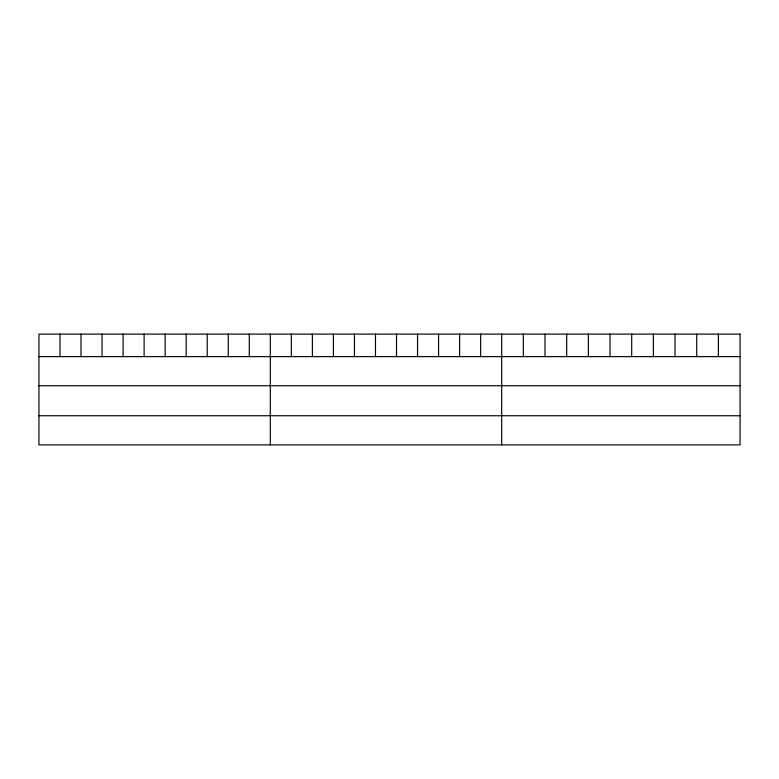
<?xml version="1.0" encoding="UTF-8"?>
<svg xmlns="http://www.w3.org/2000/svg" width="779" height="779" viewBox="0 0 779 779"><rect width="100%" height="100%" fill="white"/><g stroke="black" fill="none" stroke-linecap="round" stroke-linejoin="round"><path stroke-width="1.17" d="M38.95 356.626L740.05 356.626M38.95 385.741L740.05 385.741M38.95 415.752L740.05 415.752M718.384 334.123L718.384 356.626M696.708 334.123L696.708 356.626M675.042 334.123L675.042 356.626M653.367 334.123L653.367 356.626M631.701 334.123L631.701 356.626M610.025 334.123L610.025 356.626M588.359 334.123L588.359 356.626M566.684 334.123L566.684 356.626M545.018 334.123L545.018 356.626M523.342 334.123L523.342 356.626M501.676 334.123L501.676 444.877M480.643 334.123L480.643 356.626M459.61 334.123L459.61 356.626M438.577 334.123L438.577 356.626M417.544 334.123L417.544 356.626M396.511 334.123L396.511 356.626M375.478 334.123L375.478 356.626M354.445 334.123L354.445 356.626M333.412 334.123L333.412 356.626M312.379 334.123L312.379 356.626M291.346 334.123L291.346 356.626M270.313 334.123L270.313 444.877M249.28 334.123L249.28 356.626M228.247 334.123L228.247 356.626M207.214 334.123L207.214 356.626M186.181 334.123L186.181 356.626M165.148 334.123L165.148 356.626M144.115 334.123L144.115 356.626M123.082 334.123L123.082 356.626M102.049 334.123L102.049 356.626M81.016 334.123L81.016 356.626M59.983 334.123L59.983 356.626M740.05 334.123L38.95 334.123L38.95 444.877L740.05 444.877L740.05 334.123"/></g></svg>
